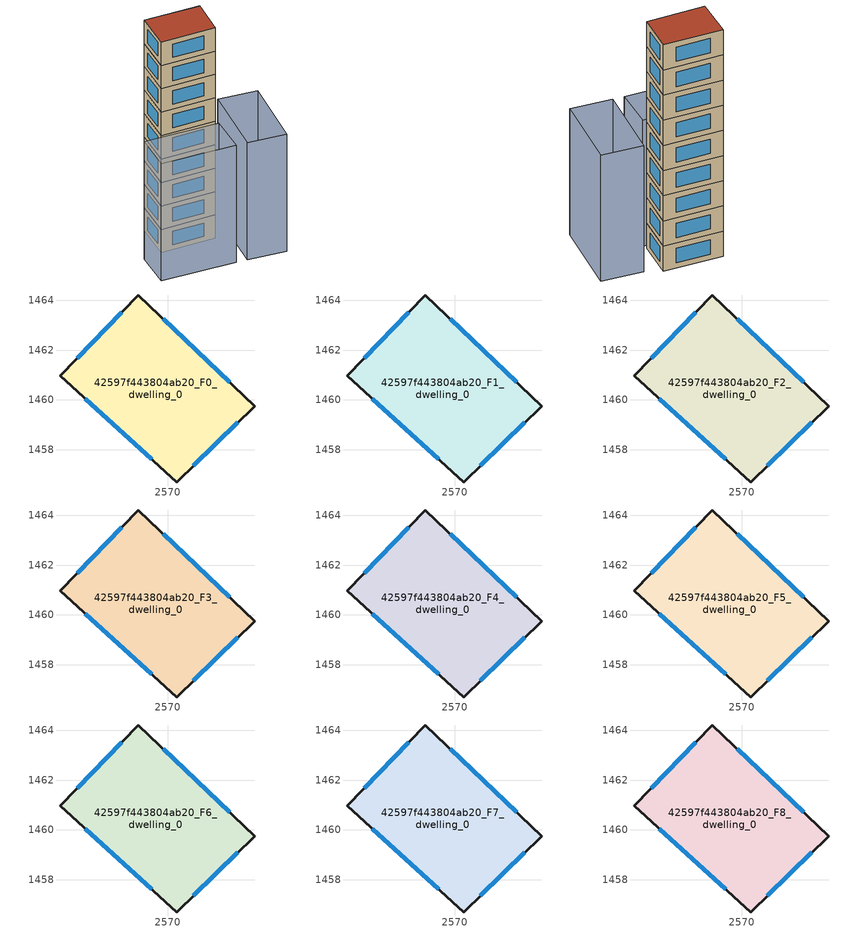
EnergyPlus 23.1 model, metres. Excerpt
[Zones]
42597f443804ab20_F0_dwelling_0
 floor ground (EU_floor_Construction): 2573.49,1459.74 2570.36,1456.69 2565.68,1460.97 2568.82,1464.22 z0
 wall outside (EU_wall_Construction): 2568.82,1464.22 2565.68,1460.97 2570.36,1456.69 2573.49,1459.74 2568.82,1464.22 z0:3
 window (EU_Window_Construction): 2568.15,1463.52 2566.36,1461.66 / 2572.49,1460.7 2569.82,1463.26 / 2571.03,1457.35 2572.82,1459.09 / 2566.69,1460.05 2569.36,1457.61 z0.64:2.36
42597f443804ab20_F1_dwelling_0
 floor to 42597f443804ab20_F0_dwelling_0 (EU_floor_Construction): 2573.49,1459.74 2570.36,1456.69 2565.68,1460.97 2568.82,1464.22 z3
 wall outside (EU_wall_Construction): 2568.82,1464.22 2565.68,1460.97 2570.36,1456.69 2573.49,1459.74 2568.82,1464.22 z3:6
 window (EU_Window_Construction): 2568.15,1463.52 2566.36,1461.66 / 2572.49,1460.7 2569.82,1463.26 / 2571.03,1457.35 2572.82,1459.09 / 2566.69,1460.05 2569.36,1457.61 z3.64:5.36
42597f443804ab20_F2_dwelling_0
 floor to 42597f443804ab20_F1_dwelling_0 (EU_floor_Construction): 2573.49,1459.74 2570.36,1456.69 2565.68,1460.97 2568.82,1464.22 z6
 wall outside (EU_wall_Construction): 2568.82,1464.22 2565.68,1460.97 2570.36,1456.69 2573.49,1459.74 2568.82,1464.22 z6:9
 window (EU_Window_Construction): 2568.15,1463.52 2566.36,1461.66 / 2572.49,1460.7 2569.82,1463.26 / 2571.03,1457.35 2572.82,1459.09 / 2566.69,1460.05 2569.36,1457.61 z6.64:8.36
42597f443804ab20_F3_dwelling_0
 floor to 42597f443804ab20_F2_dwelling_0 (EU_floor_Construction): 2573.49,1459.74 2570.36,1456.69 2565.68,1460.97 2568.82,1464.22 z9
 wall outside (EU_wall_Construction): 2568.82,1464.22 2565.68,1460.97 2570.36,1456.69 2573.49,1459.74 2568.82,1464.22 z9:12
 window (EU_Window_Construction): 2568.15,1463.52 2566.36,1461.66 / 2572.49,1460.7 2569.82,1463.26 / 2571.03,1457.35 2572.82,1459.09 / 2566.69,1460.05 2569.36,1457.61 z9.64:11.36
42597f443804ab20_F4_dwelling_0
 floor to 42597f443804ab20_F3_dwelling_0 (EU_floor_Construction): 2573.49,1459.74 2570.36,1456.69 2565.68,1460.97 2568.82,1464.22 z12
 wall outside (EU_wall_Construction): 2568.82,1464.22 2565.68,1460.97 2570.36,1456.69 2573.49,1459.74 2568.82,1464.22 z12:15
 window (EU_Window_Construction): 2568.15,1463.52 2566.36,1461.66 / 2572.49,1460.7 2569.82,1463.26 / 2571.03,1457.35 2572.82,1459.09 / 2566.69,1460.05 2569.36,1457.61 z12.64:14.36
42597f443804ab20_F5_dwelling_0
 floor to 42597f443804ab20_F4_dwelling_0 (EU_floor_Construction): 2573.49,1459.74 2570.36,1456.69 2565.68,1460.97 2568.82,1464.22 z15
 wall outside (EU_wall_Construction): 2568.82,1464.22 2565.68,1460.97 2570.36,1456.69 2573.49,1459.74 2568.82,1464.22 z15:18
 window (EU_Window_Construction): 2568.15,1463.52 2566.36,1461.66 / 2572.49,1460.7 2569.82,1463.26 / 2571.03,1457.35 2572.82,1459.09 / 2566.69,1460.05 2569.36,1457.61 z15.64:17.36
42597f443804ab20_F6_dwelling_0
 floor to 42597f443804ab20_F5_dwelling_0 (EU_floor_Construction): 2573.49,1459.74 2570.36,1456.69 2565.68,1460.97 2568.82,1464.22 z18
 wall outside (EU_wall_Construction): 2568.82,1464.22 2565.68,1460.97 2570.36,1456.69 2573.49,1459.74 2568.82,1464.22 z18:21
 window (EU_Window_Construction): 2568.15,1463.52 2566.36,1461.66 / 2572.49,1460.7 2569.82,1463.26 / 2571.03,1457.35 2572.82,1459.09 / 2566.69,1460.05 2569.36,1457.61 z18.64:20.36
42597f443804ab20_F7_dwelling_0
 floor to 42597f443804ab20_F6_dwelling_0 (EU_floor_Construction): 2573.49,1459.74 2570.36,1456.69 2565.68,1460.97 2568.82,1464.22 z21
 wall outside (EU_wall_Construction): 2568.82,1464.22 2565.68,1460.97 2570.36,1456.69 2573.49,1459.74 2568.82,1464.22 z21:24
 window (EU_Window_Construction): 2568.15,1463.52 2566.36,1461.66 / 2572.49,1460.7 2569.82,1463.26 / 2571.03,1457.35 2572.82,1459.09 / 2566.69,1460.05 2569.36,1457.61 z21.64:23.36
42597f443804ab20_F8_dwelling_0
 floor to 42597f443804ab20_F7_dwelling_0 (EU_floor_Construction): 2573.49,1459.74 2570.36,1456.69 2565.68,1460.97 2568.82,1464.22 z24
 wall outside (EU_wall_Construction): 2568.82,1464.22 2565.68,1460.97 2570.36,1456.69 2573.49,1459.74 2568.82,1464.22 z24:27
 window (EU_Window_Construction): 2568.15,1463.52 2566.36,1461.66 / 2572.49,1460.7 2569.82,1463.26 / 2571.03,1457.35 2572.82,1459.09 / 2566.69,1460.05 2569.36,1457.61 z24.64:26.36
 roof outside (EU_roof_Construction): 2573.49,1459.74 2568.82,1464.22 2565.68,1460.97 2570.36,1456.69 z27
shading: 2577.34,1454.68 2571.01,1448.79 / 2571.01,1448.79 2567.93,1452.1 / 2567.93,1452.1 2574.27,1457.99 / 2574.27,1457.99 2577.34,1454.68 / 2567.08,1452.98 2560.82,1458.97 / 2560.82,1458.97 2563.94,1462.23 / 2563.94,1462.23 2570.2,1456.24 / 2570.2,1456.24 2567.08,1452.98 z0:15
[Building]
EU S2 Campaign: North Axis=0; Terrain=City; Solar Distribution=FullExterior
[Site:Location]
Yerevan-Zvartnots.Intl.AP: Latitude=40.15; Longitude=44.383; Time Zone=4; Elevation=854
[SizingPeriod:WeatherFileDays]
AnnualSizingPeriod: Begin Month=1; Begin Day of Month=1; End Month=12; End Day of Month=31; Day of Week for Start Day=Monday; Use Weather File Daylight Saving Period=No; Use Weather File Rain and Snow Indicators=No
[MATERIAL]
EU_InternalMass_Material: Roughness=MediumRough; Thickness=0.1; Conductivity=1; Density=1800; Specific Heat=900; Thermal Absorptance=0.9; Solar Absorptance=0.7; Visible Absorptance=0.7
[MATERIAL:NOMASS] Roughness=MediumRough; Thermal Absorptance=0.9; Solar Absorptance=0.7; Visible Absorptance=0.7
Name | Thermal Resistance
EU_wall_NoMass | 1.05043
EU_roof_NoMass | 1.45357
EU_floor_NoMass | 0.478065
[WINDOWMATERIAL:SIMPLEGLAZINGSYSTEM]
EU_Window_SimpleGlazing: UFactor=2.5566; Solar Heat Gain Coefficient=0.75; Visible Transmittance=0.75
[CONSTRUCTION]
EU_wall_Construction: EU_wall_NoMass
EU_roof_Construction: EU_roof_NoMass
EU_floor_Construction: EU_floor_NoMass
EU_Window_Construction: EU_Window_SimpleGlazing
EU_InternalMass_Construction: EU_InternalMass_Material
[ZONE] Type=1; Multiplier=1; Ceiling Height=autocalculate; Volume=85.2751; Floor Area=autocalculate; Part of Total Floor Area=Yes
42597f443804ab20_F0_dwelling_0; 42597f443804ab20_F1_dwelling_0; 42597f443804ab20_F2_dwelling_0; 42597f443804ab20_F3_dwelling_0; 42597f443804ab20_F4_dwelling_0; 42597f443804ab20_F5_dwelling_0; 42597f443804ab20_F6_dwelling_0; 42597f443804ab20_F7_dwelling_0; 42597f443804ab20_F8_dwelling_0
[INTERNALMASS] Construction=EU_InternalMass_Construction; Surface Area=28.4251
Name | Zone or ZoneList
42597f443804ab20_F0_dwelling_0_EU_InternalMass | 42597f443804ab20_F0_dwelling_0
42597f443804ab20_F1_dwelling_0_EU_InternalMass | 42597f443804ab20_F1_dwelling_0
42597f443804ab20_F2_dwelling_0_EU_InternalMass | 42597f443804ab20_F2_dwelling_0
42597f443804ab20_F3_dwelling_0_EU_InternalMass | 42597f443804ab20_F3_dwelling_0
42597f443804ab20_F4_dwelling_0_EU_InternalMass | 42597f443804ab20_F4_dwelling_0
42597f443804ab20_F5_dwelling_0_EU_InternalMass | 42597f443804ab20_F5_dwelling_0
42597f443804ab20_F6_dwelling_0_EU_InternalMass | 42597f443804ab20_F6_dwelling_0
42597f443804ab20_F7_dwelling_0_EU_InternalMass | 42597f443804ab20_F7_dwelling_0
42597f443804ab20_F8_dwelling_0_EU_InternalMass | 42597f443804ab20_F8_dwelling_0
[OTHEREQUIPMENT] Fuel Type=Electricity; Design Level Calculation Method=Watts/Area; Power per Zone Floor Area=1; Fraction Latent=0; Fraction Radiant=0; Fraction Lost=0; Carbon Dioxide Generation Rate=0; EndUse Subcategory=EU_Step8_InternalGains
Name | Zone or ZoneList or Space or SpaceList | Schedule
EU_Step8_InternalGain_42597f443804ab20_F0_dwelling_0_f000 | 42597f443804ab20_F0_dwelling_0 | EU_Step8_GainSchedule_42597f443804ab20_F0_dwelling_0_f000
EU_Step8_InternalGain_42597f443804ab20_F1_dwelling_0_f000 | 42597f443804ab20_F1_dwelling_0 | EU_Step8_GainSchedule_42597f443804ab20_F1_dwelling_0_f000
EU_Step8_InternalGain_42597f443804ab20_F2_dwelling_0_f000 | 42597f443804ab20_F2_dwelling_0 | EU_Step8_GainSchedule_42597f443804ab20_F2_dwelling_0_f000
EU_Step8_InternalGain_42597f443804ab20_F3_dwelling_0_f000 | 42597f443804ab20_F3_dwelling_0 | EU_Step8_GainSchedule_42597f443804ab20_F3_dwelling_0_f000
EU_Step8_InternalGain_42597f443804ab20_F4_dwelling_0_f000 | 42597f443804ab20_F4_dwelling_0 | EU_Step8_GainSchedule_42597f443804ab20_F4_dwelling_0_f000
EU_Step8_InternalGain_42597f443804ab20_F5_dwelling_0_f000 | 42597f443804ab20_F5_dwelling_0 | EU_Step8_GainSchedule_42597f443804ab20_F5_dwelling_0_f000
EU_Step8_InternalGain_42597f443804ab20_F6_dwelling_0_f000 | 42597f443804ab20_F6_dwelling_0 | EU_Step8_GainSchedule_42597f443804ab20_F6_dwelling_0_f000
EU_Step8_InternalGain_42597f443804ab20_F7_dwelling_0_f000 | 42597f443804ab20_F7_dwelling_0 | EU_Step8_GainSchedule_42597f443804ab20_F7_dwelling_0_f000
EU_Step8_InternalGain_42597f443804ab20_F8_dwelling_0_f000 | 42597f443804ab20_F8_dwelling_0 | EU_Step8_GainSchedule_42597f443804ab20_F8_dwelling_0_f000
[ZONEVENTILATION:DESIGNFLOWRATE] Schedule=EU_AlwaysOn; Design Flow Rate Calculation Method=AirChanges/Hour; Air Changes per Hour=0.557805; Ventilation Type=Natural; Fan Pressure Rise=0; Fan Total Efficiency=1; Constant Term Coefficient=1; Temperature Term Coefficient=0; Velocity Term Coefficient=0; Velocity Squared Term Coefficient=0; Minimum Indoor Temperature=-100; Maximum Indoor Temperature=100; Delta Temperature=-100; Minimum Outdoor Temperature=-100; Maximum Outdoor Temperature=100; Maximum Wind Speed=40
Name | Zone or ZoneList or Space or SpaceList
EU_ConstantAir_42597f443804ab20_F0_dwelling_0 | 42597f443804ab20_F0_dwelling_0
EU_ConstantAir_42597f443804ab20_F1_dwelling_0 | 42597f443804ab20_F1_dwelling_0
EU_ConstantAir_42597f443804ab20_F2_dwelling_0 | 42597f443804ab20_F2_dwelling_0
EU_ConstantAir_42597f443804ab20_F3_dwelling_0 | 42597f443804ab20_F3_dwelling_0
EU_ConstantAir_42597f443804ab20_F4_dwelling_0 | 42597f443804ab20_F4_dwelling_0
EU_ConstantAir_42597f443804ab20_F5_dwelling_0 | 42597f443804ab20_F5_dwelling_0
EU_ConstantAir_42597f443804ab20_F6_dwelling_0 | 42597f443804ab20_F6_dwelling_0
EU_ConstantAir_42597f443804ab20_F7_dwelling_0 | 42597f443804ab20_F7_dwelling_0
EU_ConstantAir_42597f443804ab20_F8_dwelling_0 | 42597f443804ab20_F8_dwelling_0
[HVACTEMPLATE:THERMOSTAT] Constant Heating Setpoint=20; Constant Cooling Setpoint=50
EU_HeatOnly_42597f443804ab20_F0_dwelling_0; EU_HeatOnly_42597f443804ab20_F1_dwelling_0; EU_HeatOnly_42597f443804ab20_F2_dwelling_0; EU_HeatOnly_42597f443804ab20_F3_dwelling_0; EU_HeatOnly_42597f443804ab20_F4_dwelling_0; EU_HeatOnly_42597f443804ab20_F5_dwelling_0; EU_HeatOnly_42597f443804ab20_F6_dwelling_0; EU_HeatOnly_42597f443804ab20_F7_dwelling_0; EU_HeatOnly_42597f443804ab20_F8_dwelling_0
[HVACTEMPLATE:ZONE:IDEALLOADSAIRSYSTEM] System Availability Schedule=EU_AlwaysOn; Maximum Heating Supply Air Temperature=50; Minimum Cooling Supply Air Temperature=13; Maximum Heating Supply Air Humidity Ratio=0.0156; Minimum Cooling Supply Air Humidity Ratio=0.0077; Heating Limit=NoLimit; Cooling Limit=NoLimit; Heating Availability Schedule=EU_AlwaysOn; Cooling Availability Schedule=EU_CoolingOff; Dehumidification Control Type=ConstantSensibleHeatRatio; Cooling Sensible Heat Ratio=0.7; Dehumidification Setpoint=60; Humidification Control Type=None; Humidification Setpoint=30; Outdoor Air Method=None; Outdoor Air Flow Rate per Person=0.00944; Outdoor Air Flow Rate per Zone Floor Area=0; Outdoor Air Flow Rate per Zone=0; Demand Controlled Ventilation Type=None; Outdoor Air Economizer Type=NoEconomizer; Heat Recovery Type=None; Sensible Heat Recovery Effectiveness=0.7; Latent Heat Recovery Effectiveness=0.65
Name | Template Thermostat
42597f443804ab20_F0_dwelling_0 | EU_HeatOnly_42597f443804ab20_F0_dwelling_0
42597f443804ab20_F1_dwelling_0 | EU_HeatOnly_42597f443804ab20_F1_dwelling_0
42597f443804ab20_F2_dwelling_0 | EU_HeatOnly_42597f443804ab20_F2_dwelling_0
42597f443804ab20_F3_dwelling_0 | EU_HeatOnly_42597f443804ab20_F3_dwelling_0
42597f443804ab20_F4_dwelling_0 | EU_HeatOnly_42597f443804ab20_F4_dwelling_0
42597f443804ab20_F5_dwelling_0 | EU_HeatOnly_42597f443804ab20_F5_dwelling_0
42597f443804ab20_F6_dwelling_0 | EU_HeatOnly_42597f443804ab20_F6_dwelling_0
42597f443804ab20_F7_dwelling_0 | EU_HeatOnly_42597f443804ab20_F7_dwelling_0
42597f443804ab20_F8_dwelling_0 | EU_HeatOnly_42597f443804ab20_F8_dwelling_0
[SIZING:ZONE] Zone Cooling Design Supply Air Temperature Input Method=SupplyAirTemperature; Zone Cooling Design Supply Air Temperature=13; Zone Heating Design Supply Air Temperature Input Method=SupplyAirTemperature; Zone Heating Design Supply Air Temperature=50; Zone Cooling Design Supply Air Humidity Ratio=0.008; Zone Heating Design Supply Air Humidity Ratio=0.008; Cooling Design Air Flow Method=DesignDay; Cooling Design Air Flow Rate=0; Cooling Minimum Air Flow per Zone Floor Area=0.000762; Cooling Minimum Air Flow=0; Cooling Minimum Air Flow Fraction=0.2; Heating Design Air Flow Method=DesignDay; Heating Design Air Flow Rate=0; Heating Maximum Air Flow per Zone Floor Area=0.002032; Heating Maximum Air Flow=0.141576; Heating Maximum Air Flow Fraction=0.3; Account for Dedicated Outdoor Air System=No; Dedicated Outdoor Air System Control Strategy=NeutralSupplyAir; Dedicated Outdoor Air Low Setpoint Temperature for Design=autosize; Dedicated Outdoor Air High Setpoint Temperature for Design=autosize; Zone Load Sizing Method=Sensible Load Only No Latent Load; Zone Latent Cooling Design Supply Air Humidity Ratio Input Method=HumidityRatioDifference; Zone Cooling Design Supply Air Humidity Ratio Difference=0.005; Zone Latent Heating Design Supply Air Humidity Ratio Input Method=HumidityRatioDifference; Zone Humidification Design Supply Air Humidity Ratio Difference=0.005
42597f443804ab20_F0_dwelling_0; 42597f443804ab20_F1_dwelling_0; 42597f443804ab20_F2_dwelling_0; 42597f443804ab20_F3_dwelling_0; 42597f443804ab20_F4_dwelling_0; 42597f443804ab20_F5_dwelling_0; 42597f443804ab20_F6_dwelling_0; 42597f443804ab20_F7_dwelling_0; 42597f443804ab20_F8_dwelling_0
[SCHEDULE:CONSTANT]
Name | Hourly Value
EU_AlwaysOn | 1
EU_CoolingOff | 0
[SCHEDULE:FILE] Column Number=1; Rows to Skip at Top=0; Number of Hours of Data=8760; Column Separator=Comma; Interpolate to Timestep=No; Minutes per Item=60; Adjust Schedule for Daylight Savings=Yes
Name | File
EU_Step8_GainSchedule_42597f443804ab20_F0_dwelling_0_f000 | ../../schedules/42597f443804ab20/42597f443804ab20_F0_dwelling_0_f000_gain.csv
EU_Step8_GainSchedule_42597f443804ab20_F1_dwelling_0_f000 | ../../schedules/42597f443804ab20/42597f443804ab20_F1_dwelling_0_f000_gain.csv
EU_Step8_GainSchedule_42597f443804ab20_F2_dwelling_0_f000 | ../../schedules/42597f443804ab20/42597f443804ab20_F2_dwelling_0_f000_gain.csv
EU_Step8_GainSchedule_42597f443804ab20_F3_dwelling_0_f000 | ../../schedules/42597f443804ab20/42597f443804ab20_F3_dwelling_0_f000_gain.csv
EU_Step8_GainSchedule_42597f443804ab20_F4_dwelling_0_f000 | ../../schedules/42597f443804ab20/42597f443804ab20_F4_dwelling_0_f000_gain.csv
EU_Step8_GainSchedule_42597f443804ab20_F5_dwelling_0_f000 | ../../schedules/42597f443804ab20/42597f443804ab20_F5_dwelling_0_f000_gain.csv
EU_Step8_GainSchedule_42597f443804ab20_F6_dwelling_0_f000 | ../../schedules/42597f443804ab20/42597f443804ab20_F6_dwelling_0_f000_gain.csv
EU_Step8_GainSchedule_42597f443804ab20_F7_dwelling_0_f000 | ../../schedules/42597f443804ab20/42597f443804ab20_F7_dwelling_0_f000_gain.csv
EU_Step8_GainSchedule_42597f443804ab20_F8_dwelling_0_f000 | ../../schedules/42597f443804ab20/42597f443804ab20_F8_dwelling_0_f000_gain.csv
